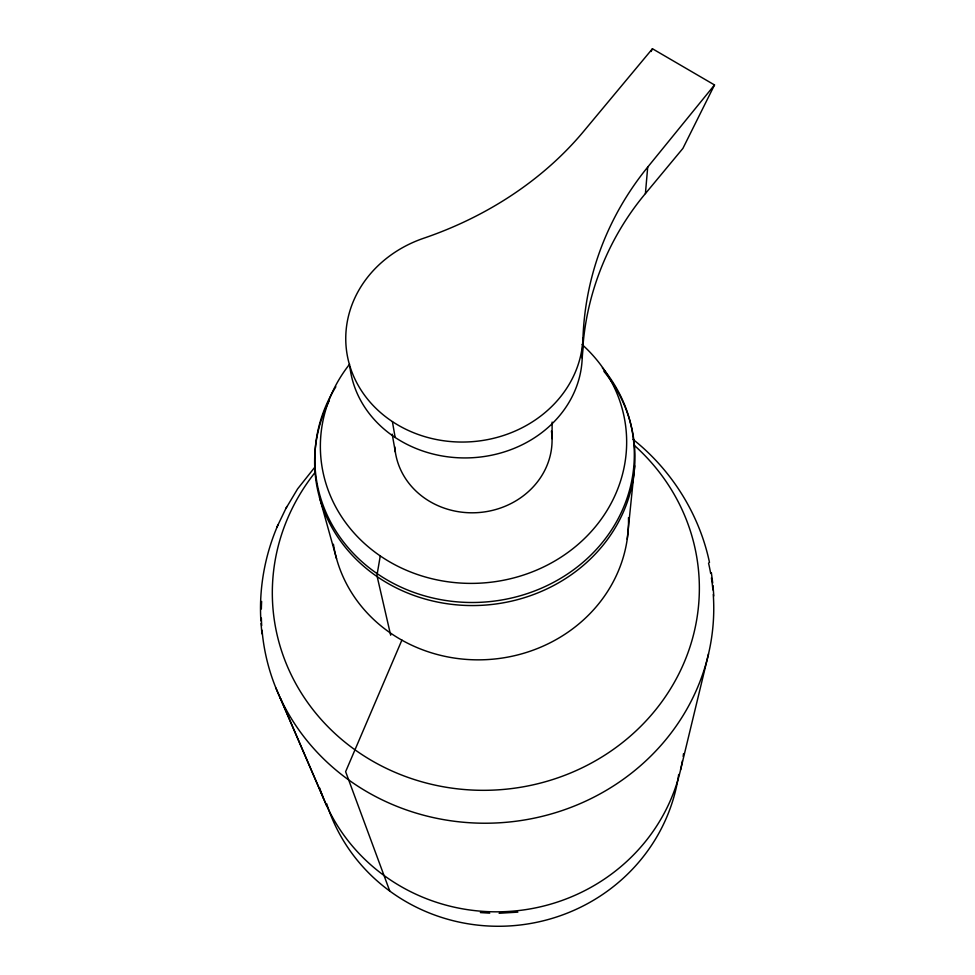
<?xml version="1.0" encoding="UTF-8"?>
<svg xmlns="http://www.w3.org/2000/svg" width="975" height="975" viewBox="0 0 975 975"><rect width="100%" height="100%" fill="white"/><g stroke="black" fill="none" stroke-linecap="round" stroke-linejoin="round"><path stroke-width="1.46" d="M552.057 438.653L552.13 422.077M349.867 366.539A116.5 102.253 -1.7 0 0 469.694 457.848A116.5 102.253 -1.7 0 0 582.209 358.093L582.977 338.033A375.704 326.259 15.4 0 1 647.705 167.103L714.517 84.959L652.446 48.75L583.659 131.345A337.265 275.291 -7.6 0 1 423.759 238.217A118.718 105.373 -4.5 0 0 348.672 361.774A118.718 105.373 -4.5 0 0 475.642 441.37A118.718 105.373 -4.5 0 0 582.977 338.033M582.27 358.093C584.196 298.228 606.986 239.46 645.413 193.574L682.914 148.395L714.517 84.959M645.413 193.574L647.705 167.103M627.217 539.212L634.701 465.818M380.262 555.945L376.935 575.506L390.67 635.213M680.574 769.823L708.533 653.896M277.899 525.098C264.895 555.116 258.875 588.205 260.886 620.88M401.919 640.051L345.625 771.688L389.768 891.065M285.907 508.487L297.594 488.902L315.278 466.635M651.142 51.492L652.446 48.75M276.912 527.158L286.833 506.525M517.859 912.137L499.115 913.27M480.37 912.576L489.73 913.148M632.97 439.335C671.604 470.011 699.343 514.154 709.495 562.477M280.118 697.686L326.942 806.313M275.901 687.997L323.395 798.135M319.532 497.518L336.546 558.687M392.194 434.155L395.338 451.986M392.401 421.602L395.143 437.434M711.372 572.703L712.701 583.026M261.007 623.403L261.958 633.835M713.005 585.536L713.797 595.944M582.099 344.541A153.246 139.084 -4.6 0 1 587.145 535.897A153.246 139.084 -4.6 0 1 377.033 553.666A153.246 139.084 -4.6 0 1 349.598 364.199M713.273 594.47A226.334 212.392 -5 0 1 504.087 822.473A226.334 212.392 -5 0 1 262.043 630.203M261.702 625.658A226.334 212.392 -5 0 1 261.361 618.077M261.349 608.985A226.334 212.392 -5 0 1 261.641 601.429M708.545 563.087A226.334 212.392 -5 0 1 710.678 573.446M711.421 577.919A226.334 212.392 -5 0 1 712.908 589.936M602.367 367.843A159.827 145.446 -4.7 0 1 586.901 558.858A159.827 145.446 -4.7 0 1 377.288 573.727A159.827 145.446 -4.7 0 1 335.851 386.746M634.25 445.319A213.623 199.68 -4.9 0 1 645.401 721.573A213.623 199.68 -4.9 0 1 350.707 746.667A213.623 199.68 -4.9 0 1 315.047 472.485M628.485 517.603A148.395 136.878 -4.8 0 1 492.68 659.197A148.395 136.878 -4.8 0 1 333.413 544.233M603.878 371.317A160.253 145.909 -4.7 0 1 590.07 559.309A160.253 145.909 -4.7 0 1 384.638 581.466A160.253 145.909 -4.7 0 1 329.099 400.944M683.548 753.602A187.261 180.046 -5.5 0 1 683.146 756.454M682.439 760.732A187.261 180.046 -5.5 0 1 511.107 911.284A187.261 180.046 -5.5 0 1 319.654 788.007M551.423 431.035A78.768 71.468 -4.6 0 1 480.858 512.362A78.768 71.468 -4.6 0 1 394.778 446.903M678.685 774.503A180.85 174.549 -5.6 0 1 513.862 925.628A180.85 174.549 -5.6 0 1 326.686 803.717"/></g></svg>
